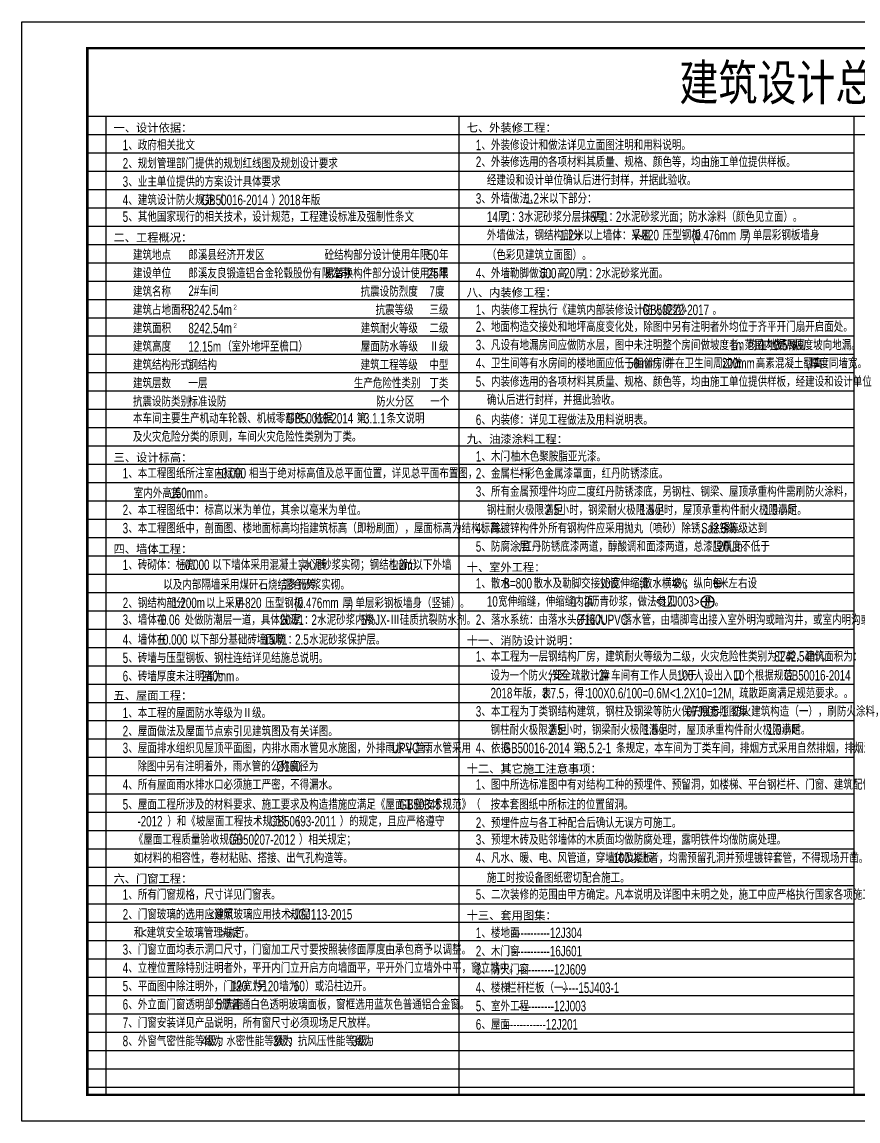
# Model space of a CAD drawing. Extents: x 13898408 to 14113608, y -853943 to -68012.
# Drawn here: x 14049208 to 14081170, y -200243 to -158243 of the extents above; entities that cross this region are included whole.
import ezdxf
from ezdxf.enums import TextEntityAlignment as Align

# ---------------------------------------------------------------- set-up
doc = ezdxf.new("R2010")
doc.units = 0
doc.header["$LTSCALE"] = 1000
doc.header["$MEASUREMENT"] = 0
for name, color, linetype in [('PUB_DIM', 3, 'Continuous'), ('PUB_TEXT', 7, 'Continuous'), ('TK', 4, 'Continuous')]:
    doc.layers.add(name, color=color, linetype=linetype)
doc.styles.add('_TCH_LABEL', font='COMPLEX', dxfattribs={"bigfont": 'GBCBIG'})
doc.styles.add('YAYA', font='', dxfattribs={"width": 0.8, "height": 1})
doc.styles.add('设计说明', font='!TSSDENG', dxfattribs={"width": 0.7, "bigfont": '!HZTXT'})
doc.styles.add('黑体', font='simhei.ttf')
doc.styles.get('YAYA').set_extended_font_data('SimSun')

# ---------------------------------------------------------------- blocks, each defined once
blk = doc.blocks.new('GeYuanFrame_12072428', base_point=(18.76, 4.34))
at = {"layer": 'TK'}
blk.add_line((43.76, 414.34), (602.76, 414.34), dxfattribs=at)
blk.add_lwpolyline([(18.76, 424.34), (612.76, 424.34), (612.76, 4.34), (18.76, 4.34), (18.76, 424.34)], dxfattribs=at)
at = {"layer": 'TK', "const_width": 1}
blk.add_lwpolyline([(602.76, 414.34), (43.76, 414.34), (43.76, 14.34), (602.76, 14.34)], close=True, dxfattribs=at)

msp = doc.modelspace()

# ---------------------------------------------------------------- linework, layer by layer
at = {"layer": 'Defpoints', "color": 251}
for p, q in [((14051708, -161843.1), (14100608, -161843.1)), ((14052408, -161843.1), (14052408, -199243.1)), ((14065908, -161843.1), (14065908, -199243.1)), ((14081008, -161843.1), (14081008, -199243.1)), ((14051708, -162543.1), (14100608, -162543.1)), ((14051708, -163243.1), (14081008, -163243.1)), ((14051708, -163943.1), (14081008, -163943.1)), ((14051708, -164643.1), (14081008, -164643.1)), ((14051708, -165343.1), (14081008, -165343.1)), ((14051708, -166043.1), (14081008, -166043.1)), ((14051708, -166743.1), (14081008, -166743.1)), ((14051708, -167443.1), (14081008, -167443.1)), ((14051708, -168143.1), (14081008, -168143.1)), ((14051708, -168843.1), (14081008, -168843.1)), ((14051708, -169543.1), (14081008, -169543.1)), ((14051708, -170243.1), (14081008, -170243.1)), ((14051708, -170943.1), (14081008, -170943.1)), ((14051708, -171643.1), (14081008, -171643.1)), ((14051708, -172343.1), (14081008, -172343.1)), ((14051708, -173043.1), (14081008, -173043.1)), ((14051708, -173743.1), (14081008, -173743.1)), ((14051708, -174443.1), (14081008, -174443.1)), ((14051708, -175143.1), (14081008, -175143.1)), ((14051708, -175843.1), (14081008, -175843.1)), ((14051708, -176543.1), (14081008, -176543.1)), ((14051708, -177243.1), (14081008, -177243.1)), ((14051708, -177943.1), (14081008, -177943.1)), ((14051708, -178643.1), (14081008, -178643.1)), ((14051708, -179343.1), (14081008, -179343.1)), ((14051708, -180043.1), (14081008, -180043.1)), ((14051708, -180743.1), (14081008, -180743.1)), ((14051708, -181443.1), (14081008, -181443.1)), ((14051708, -182143.1), (14081008, -182143.1)), ((14051708, -182843.1), (14081008, -182843.1)), ((14051708, -183543.1), (14081008, -183543.1)), ((14051708, -184243.1), (14081008, -184243.1)), ((14051708, -184943.1), (14081008, -184943.1)), ((14051708, -185643.1), (14081008, -185643.1)), ((14051708, -186343.1), (14081008, -186343.1)), ((14051708, -187043.1), (14081008, -187043.1)), ((14051708, -187743.1), (14081008, -187743.1)), ((14051708, -188443.1), (14081008, -188443.1)), ((14051708, -189143.1), (14081008, -189143.1)), ((14051708, -189843.1), (14081008, -189843.1)), ((14051708, -190543.1), (14081008, -190543.1)), ((14051708, -191243.1), (14081008, -191243.1)), ((14051708, -191943.1), (14081008, -191943.1)), ((14051708, -192643.1), (14081008, -192643.1)), ((14051708, -193343.1), (14081008, -193343.1)), ((14051708, -194043.1), (14081008, -194043.1)), ((14051708, -194743.1), (14081008, -194743.1)), ((14051708, -195443.1), (14081008, -195443.1)), ((14051708, -196143.1), (14081008, -196143.1)), ((14051708, -196843.1), (14081008, -196843.1)), ((14051708, -197543.1), (14081008, -197543.1)), ((14051708, -198243.1), (14081008, -198243.1)), ((14051708, -198943.1), (14081008, -198943.1))]:
    msp.add_line(p, q, dxfattribs=at)
at = {"layer": 'PUB_DIM'}
for p in [(14075662.6, -180404.5), (14075172.6, -180404.5), (14075172.6, -180404.5)]:
    msp.add_line(p, (14075172.6, -180404.5), dxfattribs=at)
for centre, radius in [((14075417.6, -180404.5), 245), ((14075172.6, -180404.5), 0)]:
    msp.add_circle(centre, radius, dxfattribs=at)

# ---------------------------------------------------------------- block references
at = {"xscale": 100, "yscale": 100, "zscale": 100}
msp.add_blockref('GeYuanFrame_12072428', (14049208, -200243.1), dxfattribs=at)

# ---------------------------------------------------------------- texts
at = {"layer": 'PUB_TEXT'}
for s, height, style, width, p in [('建筑设计总说明', 1367.09, 'YAYA', 0.8, (14074338.5, -161243.1)), ('1', 400, '设计说明', 0.7, (14053058, -163143.1)), ('、政府相关批文', 400, '设计说明', 0.7, (14053273.4, -163143.1)), ('1', 400, '设计说明', 0.7, (14066558, -163143.1)), ('、外装修设计和做法详见立面图注明和用料说明。', 400, '设计说明', 0.7, (14066773.4, -163143.1)), ('、外装修选用的各项材料其质量、规格、颜色等，均由施工单位提供样板。', 400, '设计说明', 0.7, (14066773.4, -163786.4)), ('2', 400, '设计说明', 0.7, (14053058, -163843.1)), ('、规划管理部门提供的规划红线图及规划设计要求', 400, '设计说明', 0.7, (14053273.4, -163843.1)), ('2', 400, '设计说明', 0.7, (14066558, -163786.4)), ('3', 400, '设计说明', 0.7, (14053058, -164543.1)), ('、业主单位提供的方案设计具体要求', 400, '设计说明', 0.7, (14053273.4, -164543.1)), ('经建设和设计单位确认后进行封样，并据此验收。', 400, '设计说明', 0.7, (14066981.3, -164483.2)), ('4', 400, '设计说明', 0.7, (14053058, -165243.1)), ('、建筑设计防火规范（', 400, '设计说明', 0.7, (14053273.4, -165243.1)), ('GB50016-2014', 400, '设计说明', 0.7, (14056073.4, -165243.1)), ('）', 400, '设计说明', 0.7, (14058744.1, -165243.1)), ('2018', 400, '设计说明', 0.7, (14059024.1, -165243.1)), ('年版', 400, '设计说明', 0.7, (14059885.7, -165243.1)), ('3', 400, '设计说明', 0.7, (14066558, -165186.4)), ('、外墙做法，', 400, '设计说明', 0.7, (14066773.4, -165186.4)), ('1.2', 400, '设计说明', 0.7, (14068453.4, -165186.4)), ('米以下部分：', 400, '设计说明', 0.7, (14068991.8, -165186.4)), ('、其他国家现行的相关技术，设计规范，工程建设标准及强制性条文', 400, '设计说明', 0.7, (14053273.4, -165883.2)), ('厚', 400, '设计说明', 0.7, (14067412.1, -165886.4)), ('水泥砂浆分层抹平；', 400, '设计说明', 0.7, (14068402.8, -165886.4)), ('厚', 400, '设计说明', 0.7, (14071138.2, -165886.4)), ('水泥砂浆光面；防水涂料（颜色见立面）。', 400, '设计说明', 0.7, (14072129, -165886.4)), ('5', 400, '设计说明', 0.7, (14053058, -165883.2)), ('14', 400, '设计说明', 0.7, (14066981.3, -165886.4)), ('1', 400, '设计说明', 0.7, (14067692.1, -165886.4)), ('：', 400, '设计说明', 0.7, (14067907.4, -165886.4)), ('3', 400, '设计说明', 0.7, (14068187.4, -165886.4)), ('6', 400, '设计说明', 0.7, (14070922.8, -165886.4)), ('1', 400, '设计说明', 0.7, (14071418.2, -165886.4)), ('：', 400, '设计说明', 0.7, (14071633.6, -165886.4)), ('2', 400, '设计说明', 0.7, (14071913.6, -165886.4)), ('外墙做法，钢结构部分', 400, '设计说明', 0.7, (14066981.3, -166586.4)), ('1.2', 400, '设计说明', 0.7, (14069781.3, -166586.4)), ('米以上墙体：采用', 400, '设计说明', 0.7, (14070319.7, -166586.4)), ('V-820', 400, '设计说明', 0.7, (14072559.7, -166586.4)), ('压型钢板', 400, '设计说明', 0.7, (14073701.3, -166586.4)), ('(0.476mm', 400, '设计说明', 0.7, (14074821.3, -166586.4)), ('厚', 400, '设计说明', 0.7, (14076652.1, -166586.4)), (')', 400, '设计说明', 0.7, (14076932.1, -166586.4)), ('单层彩钢板墙身', 400, '设计说明', 0.7, (14077147.4, -166586.4)), ('建筑地点', 400, '设计说明', 0.7, (14053450.1, -167343.1)), ('砼结构部分设计使用年限', 400, '设计说明', 0.7, (14060777.8, -167343.1)), ('（色彩见建筑立面图）。', 400, '设计说明', 0.7, (14066981.3, -167343.1)), ('建设单位', 400, '设计说明', 0.7, (14053450.1, -168043.1)), ('易替换构件部分设计使用年限', 400, '设计说明', 0.7, (14060777.8, -168043.1)), ('4', 400, '设计说明', 0.7, (14066558, -168043.1)), ('、外墙勒脚做法：', 400, '设计说明', 0.7, (14066773.4, -168043.1)), ('600', 400, '设计说明', 0.7, (14069013.4, -168043.1)), ('高', 400, '设计说明', 0.7, (14069659.5, -168043.1)), ('20', 400, '设计说明', 0.7, (14069939.5, -168043.1)), ('厚', 400, '设计说明', 0.7, (14070370.3, -168043.1)), ('1', 400, '设计说明', 0.7, (14070650.3, -168043.1)), ('：', 400, '设计说明', 0.7, (14070865.7, -168043.1)), ('2', 400, '设计说明', 0.7, (14071145.7, -168043.1)), ('水泥砂浆光面。', 400, '设计说明', 0.7, (14071361.1, -168043.1)), ('建筑名称', 400, '设计说明', 0.7, (14053450.1, -168743.1)), ('抗震设防烈度', 400, '设计说明', 0.7, (14062155.5, -168743.1)), ('建筑占地面积', 400, '设计说明', 0.7, (14053450.1, -169443.1)), ('抗震等级', 400, '设计说明', 0.7, (14062724.4, -169443.1)), ('1', 400, '设计说明', 0.7, (14066558, -169443.1)), ('、内装修工程执行《建筑内部装修设计防火规范》', 400, '设计说明', 0.7, (14066773.4, -169443.1)), ('GB50222-2017', 400, '设计说明', 0.7, (14072933.4, -169443.1)), ('、地面构造交接处和地坪高度变化处，除图中另有注明者外均位于齐平开门扇开启面处。', 400, '设计说明', 0.7, (14066773.4, -170086.4)), ('。', 400, '设计说明', 0.7, (14075604.1, -169443.1)), ('建筑面积', 400, '设计说明', 0.7, (14053450.1, -170143.1)), ('建筑耐火等级', 400, '设计说明', 0.7, (14062161.3, -170143.1)), ('2', 400, '设计说明', 0.7, (14066558, -170086.4)), ('建筑高度', 400, '设计说明', 0.7, (14053450.1, -170843.1)), ('屋面防水等级', 400, '设计说明', 0.7, (14062161, -170843.1)), ('3', 400, '设计说明', 0.7, (14066558, -170786.4)), ('、凡设有地漏房间应做防水层，图中未注明整个房间做坡度者，均在地漏周围', 400, '设计说明', 0.7, (14066773.4, -170786.4)), ('1m', 400, '设计说明', 0.7, (14076293.4, -170786.4)), ('范围内做', 400, '设计说明', 0.7, (14076831.8, -170786.4)), ('0.5%', 400, '设计说明', 0.7, (14077951.8, -170786.4)), ('坡度坡向地漏。', 400, '设计说明', 0.7, (14078727.2, -170786.4)), ('建筑结构形式', 400, '设计说明', 0.7, (14053450.1, -171543.1)), ('建筑工程等级', 400, '设计说明', 0.7, (14062153.9, -171543.1)), ('4', 400, '设计说明', 0.7, (14066558, -171483.2)), ('、卫生间等有水房间的楼地面应低于相邻房间', 400, '设计说明', 0.7, (14066773.4, -171483.2)), ('50mm', 400, '设计说明', 0.7, (14072373.4, -171483.2)), ('；并在卫生间周边做', 400, '设计说明', 0.7, (14073450.3, -171483.2)), ('200mm', 400, '设计说明', 0.7, (14075970.3, -171483.2)), ('高素混凝土翻高', 400, '设计说明', 0.7, (14077262.6, -171483.2)), ('厚度同墙宽。', 400, '设计说明', 0.7, (14079330.3, -171483.2)), ('、内装修选用的各项材料其质量、规格、颜色等，均由施工单位提供样板，经建设和设计单位', 400, '设计说明', 0.7, (14066773.4, -172186.4)), (',', 400, '设计说明', 0.7, (14079222.6, -171483.2)), ('建筑层数', 400, '设计说明', 0.7, (14053450.1, -172243.1)), ('生产危险性类别', 400, '设计说明', 0.7, (14061894.4, -172243.1)), ('5', 400, '设计说明', 0.7, (14066558, -172186.4)), ('抗震设防类别', 400, '设计说明', 0.7, (14053450.1, -172943.1)), ('防火分区', 400, '设计说明', 0.7, (14062745.5, -172943.1)), ('确认后进行封样，并据此验收。', 400, '设计说明', 0.7, (14066981.3, -172883.2)), ('6', 400, '设计说明', 0.7, (14066558, -173643.1)), ('、内装修：详见工程做法及用料说明表。', 400, '设计说明', 0.7, (14066773.4, -173643.1)), ('1', 400, '设计说明', 0.7, (14066558, -175043.1)), ('、木门', 400, '设计说明', 0.7, (14066773.4, -175043.1)), ('柚木色聚胺脂亚光漆。', 400, '设计说明', 0.7, (14067893.4, -175043.1)), ('-', 400, '设计说明', 0.7, (14067613.4, -175043.1)), ('1', 400, '设计说明', 0.7, (14053058, -175686.4)), ('、本工程图纸所注室内标高', 400, '设计说明', 0.7, (14053273.4, -175686.4)), ('%%p0.000', 400, '设计说明', 0.7, (14056633.4, -175686.4)), ('相当于绝对标高值及总平面位置，详见总平面布置图，', 400, '设计说明', 0.7, (14057882.6, -175686.4)), ('2', 400, '设计说明', 0.7, (14066558, -175692.7)), ('、金属栏杆', 400, '设计说明', 0.7, (14066773.4, -175692.7)), ('-', 400, '设计说明', 0.7, (14068173.4, -175692.7)), ('彩色金属漆罩面，红丹防锈漆底。', 400, '设计说明', 0.7, (14068453.4, -175692.7)), ('、所有金属预埋件均应二度红丹防锈漆底，另钢柱、钢梁、屋顶承重构件需刷防火涂料，', 400, '设计说明', 0.7, (14066773.4, -176386.4)), ('室内外高差', 400, '设计说明', 0.7, (14053481.3, -176443.1)), ('150mm', 400, '设计说明', 0.7, (14054881.3, -176443.1)), ('。', 400, '设计说明', 0.7, (14056173.6, -176443.1)), ('3', 400, '设计说明', 0.7, (14066558, -176386.4)), ('2', 400, '设计说明', 0.7, (14053058, -177086.4)), ('、本工程图纸中：标高以米为单位，其余以毫米为单位。', 400, '设计说明', 0.7, (14053273.4, -177086.4)), ('钢柱耐火极限满足', 400, '设计说明', 0.7, (14066981.3, -177086.4)), ('2.5', 400, '设计说明', 0.7, (14069221.3, -177086.4)), ('小时，钢梁耐火极限满足', 400, '设计说明', 0.7, (14069759.7, -177086.4)), ('1.5', 400, '设计说明', 0.7, (14072839.7, -177086.4)), ('小时，屋顶承重构件耐火极限满足', 400, '设计说明', 0.7, (14073378.2, -177086.4)), ('1.0', 400, '设计说明', 0.7, (14077578.2, -177086.4)), ('小时。', 400, '设计说明', 0.7, (14078116.7, -177086.4)), ('3', 400, '设计说明', 0.7, (14053058, -177786.4)), ('、本工程图纸中，剖面图、楼地面标高均指建筑标高（即粉刷面），屋面标高为结构标高。', 400, '设计说明', 0.7, (14053273.4, -177786.4)), ('4', 400, '设计说明', 0.7, (14066558, -177786.4)), ('、除镀锌构件外所有钢构件应采用抛丸（喷砂）除锈，除锈等级达到', 400, '设计说明', 0.7, (14066773.4, -177786.4)), ('Sa2.5', 400, '设计说明', 0.7, (14075173.4, -177786.4)), ('级。', 400, '设计说明', 0.7, (14076131.8, -177786.4)), ('、防腐涂层', 400, '设计说明', 0.7, (14066773.4, -178486.4)), ('红丹防锈底漆两道，醇酸调和面漆两道，总漆膜厚度不低于', 400, '设计说明', 0.7, (14068334.9, -178486.4)), ('5', 400, '设计说明', 0.7, (14066558, -178486.4)), (':', 400, '设计说明', 0.7, (14068173.4, -178486.4)), ('120um', 400, '设计说明', 0.7, (14075614.9, -178486.4)), ('。', 400, '设计说明', 0.7, (14076788.7, -178486.4)), ('1', 400, '设计说明', 0.7, (14053058, -179186.4)), ('、砖砌体：标高', 400, '设计说明', 0.7, (14053273.4, -179186.4)), ('%%p0.000', 400, '设计说明', 0.7, (14055233.4, -179186.4)), ('以下墙体采用混凝土实心砖', 400, '设计说明', 0.7, (14056482.6, -179186.4)), ('水泥砂浆实砌；钢结构部分', 400, '设计说明', 0.7, (14059950.3, -179186.4)), ('1.2m', 400, '设计说明', 0.7, (14063310.3, -179186.4)), ('以下外墙', 400, '设计说明', 0.7, (14064171.8, -179186.4)), (',', 400, '设计说明', 0.7, (14059842.6, -179186.4)), ('以及内部隔墙采用煤矸石烧结多孔砖', 400, '设计说明', 0.7, (14054610.1, -179943.1)), ('混合砂浆实砌。', 400, '设计说明', 0.7, (14059197.8, -179943.1)), ('1', 400, '设计说明', 0.7, (14066558, -179892.7)), ('、散水', 400, '设计说明', 0.7, (14066773.4, -179892.7)), ('B=800', 400, '设计说明', 0.7, (14067613.4, -179892.7)), ('散水及勒脚交接处设', 400, '设计说明', 0.7, (14068765.7, -179892.7)), ('10', 400, '设计说明', 0.7, (14071285.7, -179892.7)), ('宽伸缩缝', 400, '设计说明', 0.7, (14071716.4, -179892.7)), ('散水横坡', 400, '设计说明', 0.7, (14072944.1, -179892.7)), ('4%', 400, '设计说明', 0.7, (14074064.1, -179892.7)), ('；纵向每', 400, '设计说明', 0.7, (14074516.4, -179892.7)), ('6', 400, '设计说明', 0.7, (14075636.4, -179892.7)), ('米左右设', 400, '设计说明', 0.7, (14075851.8, -179892.7)), (',', 400, '设计说明', 0.7, (14059090.1, -179943.1)), ('宽伸缩缝，伸缩缝内填', 400, '设计说明', 0.7, (14067412.1, -180586.4)), ('沥青砂浆，做法参见', 400, '设计说明', 0.7, (14070922.8, -180586.4)), (',', 400, '设计说明', 0.7, (14072836.4, -179892.7)), ('2', 400, '设计说明', 0.7, (14053058, -180643.1)), ('、钢结构部分', 400, '设计说明', 0.7, (14053273.4, -180643.1)), ('1.200m', 400, '设计说明', 0.7, (14054953.4, -180643.1)), ('以上采用', 400, '设计说明', 0.7, (14056245.7, -180643.1)), ('V-820', 400, '设计说明', 0.7, (14057365.7, -180643.1)), ('压型钢板', 400, '设计说明', 0.7, (14058507.2, -180643.1)), ('(0.476mm', 400, '设计说明', 0.7, (14059627.2, -180643.1)), ('厚', 400, '设计说明', 0.7, (14061458, -180643.1)), (')', 400, '设计说明', 0.7, (14061738, -180643.1)), ('单层彩钢板墙身（竖铺）。', 400, '设计说明', 0.7, (14061953.4, -180643.1)), ('10', 400, '设计说明', 0.7, (14066981.3, -180586.4)), ('1', 400, '设计说明', 0.7, (14070212.1, -180586.4)), ('：', 400, '设计说明', 0.7, (14070427.4, -180586.4)), ('2', 400, '设计说明', 0.7, (14070707.4, -180586.4)), ('<12J003>', 400, '设计说明', 0.7, (14073442.8, -180586.4)), ('。', 400, '设计说明', 0.7, (14075687.2, -180586.4)), ('3', 400, '设计说明', 0.7, (14053058, -181286.4)), ('、墙体在', 400, '设计说明', 0.7, (14053273.4, -181286.4)), ('-0.06', 400, '设计说明', 0.7, (14054393.4, -181286.4)), ('处做防潮层一道，具体做法：', 400, '设计说明', 0.7, (14055427.2, -181286.4)), ('20', 400, '设计说明', 0.7, (14059067.2, -181286.4)), ('厚', 400, '设计说明', 0.7, (14059498, -181286.4)), ('1', 400, '设计说明', 0.7, (14059778, -181286.4)), ('：', 400, '设计说明', 0.7, (14059993.4, -181286.4)), ('2', 400, '设计说明', 0.7, (14060273.4, -181286.4)), ('水泥砂浆内掺', 400, '设计说明', 0.7, (14060488.7, -181286.4)), ('5%JX-', 400, '设计说明', 0.7, (14062168.7, -181286.4)), ('Ⅲ硅质抗裂防水剂。', 400, '设计说明', 0.7, (14063288.7, -181286.4)), ('2', 400, '设计说明', 0.7, (14066558, -181286.4)), ('、落水系统：由落水头子接入', 400, '设计说明', 0.7, (14066773.4, -181286.4)), ('%%c160UPVC', 400, '设计说明', 0.7, (14070413.4, -181286.4)), ('落水管，由墙脚弯出接入室外明沟或暗沟井，或室内明沟或暗沟。', 400, '设计说明', 0.7, (14072168.7, -181286.4)), ('4', 400, '设计说明', 0.7, (14053058, -182043.1)), ('、墙体在', 400, '设计说明', 0.7, (14053273.4, -182043.1)), ('%%p0.000', 400, '设计说明', 0.7, (14054393.4, -182043.1)), ('以下部分基础砖墙面粉', 400, '设计说明', 0.7, (14055642.6, -182043.1)), ('15', 400, '设计说明', 0.7, (14058442.6, -182043.1)), ('厚', 400, '设计说明', 0.7, (14058873.4, -182043.1)), ('1', 400, '设计说明', 0.7, (14059153.4, -182043.1)), ('：', 400, '设计说明', 0.7, (14059368.7, -182043.1)), ('2.5', 400, '设计说明', 0.7, (14059648.7, -182043.1)), ('水泥砂浆保护层。', 400, '设计说明', 0.7, (14060187.2, -182043.1)), ('、本工程为一层钢结构厂房，建筑耐火等级为二级，火灾危险性类别为丁类，建筑面积为：', 400, '设计说明', 0.7, (14066773.4, -182686.4)), ('5', 400, '设计说明', 0.7, (14053058, -182743.1)), ('、砖墙与压型钢板、钢柱连结详见结施总说明。', 400, '设计说明', 0.7, (14053273.4, -182743.1)), ('1', 400, '设计说明', 0.7, (14066558, -182686.4)), ('8242.54m', 400, '设计说明', 0.7, (14077973.4, -182686.4)), ('2', 200, '设计说明', 0.7, (14079696.4, -182486.4)), ('，', 400, '设计说明', 0.7, (14079771.8, -182686.4)), ('6', 400, '设计说明', 0.7, (14053058, -183443.1)), ('、砖墙厚度未注明者为', 400, '设计说明', 0.7, (14053273.4, -183443.1)), ('240mm', 400, '设计说明', 0.7, (14056073.4, -183443.1)), ('设为一个防火分区', 400, '设计说明', 0.7, (14067122.4, -183412.3)), ('安全疏散计算', 400, '设计说明', 0.7, (14069470.1, -183412.3)), (':2#', 400, '设计说明', 0.7, (14071150.1, -183412.3)), ('车间有工作人员少于', 400, '设计说明', 0.7, (14071731.6, -183412.3)), ('100', 400, '设计说明', 0.7, (14074251.6, -183412.3)), ('人', 400, '设计说明', 0.7, (14074897.8, -183412.3)), ('设出入口', 400, '设计说明', 0.7, (14075285.5, -183412.3)), ('10', 400, '设计说明', 0.7, (14076405.5, -183412.3)), ('个', 400, '设计说明', 0.7, (14076836.2, -183412.3)), ('根据规范', 400, '设计说明', 0.7, (14077223.9, -183412.3)), ('GB50016-2014', 400, '设计说明', 0.7, (14078343.9, -183412.3)), ('。', 400, '设计说明', 0.7, (14057365.7, -183443.1)), (',', 400, '设计说明', 0.7, (14069362.4, -183412.3)), (',', 400, '设计说明', 0.7, (14075177.8, -183412.3)), (',', 400, '设计说明', 0.7, (14077116.2, -183412.3)), ('2018', 400, '设计说明', 0.7, (14067122.4, -184089.5)), ('年版，表', 400, '设计说明', 0.7, (14067983.9, -184089.5)), ('3.7.5', 400, '设计说明', 0.7, (14069103.9, -184089.5)), ('，得：', 400, '设计说明', 0.7, (14069965.5, -184089.5)), ('100X0.6/100=0.6M<1.2X10=12M,', 400, '设计说明', 0.7, (14070805.5, -184089.5)), ('疏散距离满足规范要求。。', 400, '设计说明', 0.7, (14076620.8, -184089.5)), ('、本工程为丁类钢结构建筑，钢柱及钢梁等防火保护层参照图集', 400, '设计说明', 0.7, (14066773.4, -184786.4)), ('防火建筑构造（一），刷防火涂料，', 400, '设计说明', 0.7, (14076358, -184786.4)), ('1', 400, '设计说明', 0.7, (14053058, -184843.1)), ('、本工程的屋面防水等级为Ⅱ级。', 400, '设计说明', 0.7, (14053273.4, -184843.1)), ('3', 400, '设计说明', 0.7, (14066558, -184786.4)), ('07J905-1', 400, '设计说明', 0.7, (14074613.4, -184786.4)), ('2', 400, '设计说明', 0.7, (14053058, -185543.1)), ('、屋面做法及屋面节点索引见建筑图及有关详图。', 400, '设计说明', 0.7, (14053273.4, -185543.1)), ('钢柱耐火极限满足', 400, '设计说明', 0.7, (14067122.4, -185486.4)), ('2.5', 400, '设计说明', 0.7, (14069362.4, -185486.4)), ('小时，钢梁耐火极限满足', 400, '设计说明', 0.7, (14069900.8, -185486.4)), ('1.5', 400, '设计说明', 0.7, (14072980.8, -185486.4)), ('小时，屋顶承重构件耐火极限满足', 400, '设计说明', 0.7, (14073519.3, -185486.4)), ('1.0', 400, '设计说明', 0.7, (14077719.3, -185486.4)), ('小时。', 400, '设计说明', 0.7, (14078257.8, -185486.4)), ('3', 400, '设计说明', 0.7, (14053058, -186186.4)), ('、屋面排水组织见屋顶平面图，内排水雨水管见水施图，外排雨水斗，雨水管采用', 400, '设计说明', 0.7, (14053273.4, -186186.4)), ('UPVC', 400, '设计说明', 0.7, (14063353.4, -186186.4)), ('管，', 400, '设计说明', 0.7, (14064258, -186186.4)), ('4', 400, '设计说明', 0.7, (14066558, -186186.4)), ('、依据', 400, '设计说明', 0.7, (14066773.4, -186186.4)), ('GB50016-2014', 400, '设计说明', 0.7, (14067613.4, -186186.4)), ('第', 400, '设计说明', 0.7, (14070284.1, -186186.4)), ('8.5.2-1', 400, '设计说明', 0.7, (14070564.1, -186186.4)), ('条规定，本车间为丁类车间，排烟方式采用自然排烟，排烟满足规范要求。', 400, '设计说明', 0.7, (14071921.1, -186186.4)), ('除图中另有注明着外，雨水管的公称直径为', 400, '设计说明', 0.7, (14053622.4, -186886.4)), ('%%c160', 400, '设计说明', 0.7, (14058942.4, -186886.4)), ('。', 400, '设计说明', 0.7, (14059793.2, -186886.4)), ('4', 400, '设计说明', 0.7, (14053058, -187586.4)), ('、所有屋面雨水排水口必须施工严密，不得漏水。', 400, '设计说明', 0.7, (14053273.4, -187586.4)), ('1', 400, '设计说明', 0.7, (14066558, -187583.2)), ('、图中所选标准图中有对结构工种的预埋件、预留洞，如楼梯、平台钢栏杆、门窗、建筑配件等，', 400, '设计说明', 0.7, (14066773.4, -187583.2)), ('5', 400, '设计说明', 0.7, (14053058, -188343.1)), ('、屋面工程所涉及的材料要求、施工要求及构造措施应满足《屋面工程技术规范》（', 400, '设计说明', 0.7, (14053273.4, -188343.1)), ('GB50345', 400, '设计说明', 0.7, (14063633.4, -188343.1)), ('按本套图纸中所标注的位置留洞。', 400, '设计说明', 0.7, (14067122.4, -188343.1)), ('）和《坡屋面工程技术规范》（', 400, '设计说明', 0.7, (14054763.9, -188986.4)), ('）的规定，且应严格遵守', 400, '设计说明', 0.7, (14061354.7, -188986.4)), ('-2012', 400, '设计说明', 0.7, (14053622.4, -188986.4)), ('GB50693-2011', 400, '设计说明', 0.7, (14058683.9, -188986.4)), ('2', 400, '设计说明', 0.7, (14066558, -189043.1)), ('、预埋件应与各工种配合后确认无误方可施工。', 400, '设计说明', 0.7, (14066773.4, -189043.1)), ('《屋面工程质量验收规范》（', 400, '设计说明', 0.7, (14053481.3, -189683.2)), ('GB50207-2012', 400, '设计说明', 0.7, (14057121.3, -189683.2)), ('）相关规定；', 400, '设计说明', 0.7, (14059792.1, -189683.2)), ('3', 400, '设计说明', 0.7, (14066558, -189686.4)), ('、预埋木砖及贴邻墙体的木质面均做防腐处理，露明铁件均做防腐处理。', 400, '设计说明', 0.7, (14066773.4, -189686.4)), ('如材料的相容性，卷材粘贴、搭接、出气孔构造等。', 400, '设计说明', 0.7, (14053481.3, -190386.4)), ('4', 400, '设计说明', 0.7, (14066558, -190386.4)), ('、凡水、暖、电、风管道，穿墙体及楼板', 400, '设计说明', 0.7, (14066773.4, -190386.4)), ('100', 400, '设计说明', 0.7, (14071813.4, -190386.4)), ('以上者，均需预留孔洞并预埋镀锌套管，不得现场开凿。', 400, '设计说明', 0.7, (14072459.5, -190386.4)), ('施工时按设备图纸密切配合施工。', 400, '设计说明', 0.7, (14066981.3, -191143.1)), ('1', 400, '设计说明', 0.7, (14053058, -191786.4)), ('、所有门窗规格，尺寸详见门窗表。', 400, '设计说明', 0.7, (14053273.4, -191786.4)), ('5', 400, '设计说明', 0.7, (14066558, -191786.4)), ('、二次装修的范围由甲方确定。凡本说明及详图中未明之处，施工中应严格执行国家各项施工验收规范。', 400, '设计说明', 0.7, (14066773.4, -191786.4)), ('2', 400, '设计说明', 0.7, (14053058, -192543.1)), ('、门窗玻璃的选用应遵照', 400, '设计说明', 0.7, (14053273.4, -192543.1)), ('<', 400, '设计说明', 0.7, (14056353.4, -192543.1)), ('建筑玻璃应用技术规程', 400, '设计说明', 0.7, (14056568.7, -192543.1)), ('>JGJ113-2015', 400, '设计说明', 0.7, (14059368.7, -192543.1)), ('和', 400, '设计说明', 0.7, (14053481.3, -193243.1)), ('<', 400, '设计说明', 0.7, (14053761.3, -193243.1)), ('建筑安全玻璃管理规定', 400, '设计说明', 0.7, (14053976.7, -193243.1)), ('>', 400, '设计说明', 0.7, (14056776.7, -193243.1)), ('执行。', 400, '设计说明', 0.7, (14056992.1, -193243.1)), ('1', 400, '设计说明', 0.7, (14066557.8, -193249.4)), ('、楼地面', 400, '设计说明', 0.7, (14066773.2, -193249.4)), ('------------12J304', 400, '设计说明', 0.7, (14067893.2, -193249.4)), ('3', 400, '设计说明', 0.7, (14053058, -193886.4)), ('、门窗立面均表示洞口尺寸，门窗加工尺寸要按照装修面厚度由承包商予以调整。', 400, '设计说明', 0.7, (14053273.4, -193886.4)), ('2', 400, '设计说明', 0.7, (14066557.8, -193949.4)), ('、木门窗', 400, '设计说明', 0.7, (14066773.2, -193949.4)), ('------------16J601', 400, '设计说明', 0.7, (14067893.2, -193949.4)), ('4', 400, '设计说明', 0.7, (14053058, -194586.4)), ('、立樘位置除特别注明者外，平开内门立开启方向墙面平，平开外门立墙外中平，窗立墙中。', 400, '设计说明', 0.7, (14053273.4, -194586.4)), ('3', 400, '设计说明', 0.7, (14066557.8, -194649.4)), ('、防火门窗', 400, '设计说明', 0.7, (14066773.2, -194649.4)), ('-----------12J609', 400, '设计说明', 0.7, (14068173.2, -194649.4)), ('、平面图中除注明外，门垛宽为', 400, '设计说明', 0.7, (14053273.4, -195286.4)), ('（另', 400, '设计说明', 0.7, (14057839.5, -195286.4)), ('墙为', 400, '设计说明', 0.7, (14059045.7, -195286.4)), ('）或沿柱边开。', 400, '设计说明', 0.7, (14060036.4, -195286.4)), ('5', 400, '设计说明', 0.7, (14053058, -195286.4)), ('120', 400, '设计说明', 0.7, (14057193.4, -195286.4)), ('120', 400, '设计说明', 0.7, (14058399.5, -195286.4)), ('60', 400, '设计说明', 0.7, (14059605.7, -195286.4)), ('4', 400, '设计说明', 0.7, (14066557.8, -195349.4)), ('、楼梯', 400, '设计说明', 0.7, (14066773.2, -195349.4)), ('栏杆', 400, '设计说明', 0.7, (14067754.3, -195349.4)), ('栏板（一）', 400, '设计说明', 0.7, (14068455.4, -195349.4)), ('-----15J403-1', 400, '设计说明', 0.7, (14069855.4, -195349.4)), ('6', 400, '设计说明', 0.7, (14053058, -195986.4)), ('、外立面门窗透明部分选用', 400, '设计说明', 0.7, (14053273.4, -195986.4)), ('5', 400, '设计说明', 0.7, (14056633.4, -195986.4)), ('厚普通白色透明玻璃面板，窗框选用蓝灰色普通铝合金窗。', 400, '设计说明', 0.7, (14056848.7, -195986.4)), ('5', 400, '设计说明', 0.7, (14066557.8, -196049.4)), ('、室外工程', 400, '设计说明', 0.7, (14066773.2, -196049.4)), ('-----------12J003', 400, '设计说明', 0.7, (14068173.2, -196049.4)), ('7', 400, '设计说明', 0.7, (14053058, -196686.4)), ('、门窗安装详见产品说明，所有窗尺寸必须现场足尺放样。', 400, '设计说明', 0.7, (14053273.4, -196686.4)), ('6', 400, '设计说明', 0.7, (14066557.8, -196749.4)), ('、屋面', 400, '设计说明', 0.7, (14066773.2, -196749.4)), ('-------------12J201', 400, '设计说明', 0.7, (14067613.2, -196749.4)), ('8', 400, '设计说明', 0.7, (14053058, -197383.2)), ('、外窗气密性能等级为', 400, '设计说明', 0.7, (14053273.4, -197383.2)), ('级；水密性能等级为', 400, '设计说明', 0.7, (14056288.7, -197383.2)), ('3', 400, '设计说明', 0.7, (14058808.7, -197383.2)), ('级；抗风压性能等级为', 400, '设计说明', 0.7, (14059024.1, -197383.2)), ('3', 400, '设计说明', 0.7, (14061824.1, -197383.2)), ('级。', 400, '设计说明', 0.7, (14062039.5, -197383.2)), ('4', 400, '设计说明', 0.7, (14056073.4, -197383.2))]:
    msp.add_text(s, height=height, dxfattribs=dict(at, style=style, width=width)).set_placement(p)
at = {"layer": 'PUB_TEXT', "color": 4, "style": '黑体'}
for s, height, p in [('一、设计依据：', 315.44, (14052708, -162443.1)), ('七、外装修工程：', 315.44, (14066208, -162439.5)), ('二、工程概况：', 315.44, (14052708, -166639.5)), ('八、内装修工程：', 315.44, (14066208, -168739.5)), ('九、油漆涂料工程：', 315.44, (14066208, -174341.3)), ('三、设计标高：', 315.44, (14052708, -175043.1)), ('四、墙体工程：', 315.44, (14052708, -178541.3)), ('十、室外工程：', 315.44, (14066208, -179241.3)), ('十一、消防设计说明：', 315.44, (14066208, -182039.5)), ('五、屋面工程：', 315.44, (14052708, -184141.3)), ('十二、其它施工注意事项：', 315.443, (14066208, -186937.8)), ('六、门窗工程：', 315.44, (14052708, -191139.5)), ('十三、套用图集：', 315.44, (14066208, -192541.3))]:
    msp.add_text(s, height=height, dxfattribs=at).set_placement(p)
at = {"layer": 'PUB_TEXT', "color": 4, "style": '设计说明', "width": 0.7}
for s, height, p in [('郎溪县经济开发区', 400, (14055570.5, -167343.1)), ('50', 400, (14064721.1, -167343.1)), ('年', 400, (14065151.9, -167343.1)), ('郎溪友良锻造铝合金轮毂股份有限公司', 400, (14055570.5, -168043.1)), ('25', 400, (14064721.1, -168043.1)), ('年', 400, (14065151.9, -168043.1)), ('2#', 400, (14055570.5, -168712.3)), ('车间', 400, (14055990.5, -168712.3)), ('7', 400, (14064783.9, -168743.1)), ('度', 400, (14064999.3, -168743.1)), ('8242.54m', 400, (14055570.5, -169443.1)), ('2', 200, (14057293.6, -169243.1)), ('三级', 400, (14064783.9, -169443.1)), ('8242.54m', 400, (14055570.5, -170143.1)), ('2', 200, (14057293.6, -169943.1)), ('二级', 400, (14064783.9, -170143.1)), ('12.15m', 400, (14055570.5, -170843.1)), ('（室外地坪至檐口）', 400, (14056862.8, -170843.1)), ('Ⅱ级', 400, (14064783.9, -170843.1)), ('钢结构', 400, (14055570.5, -171543.1)), ('中型', 400, (14064783.9, -171543.1)), ('一层', 400, (14055570.5, -172243.1)), ('丁类', 400, (14064783.9, -172243.1)), ('标准设防', 400, (14055570.5, -172943.1)), ('一个', 400, (14064815.1, -172943.1)), ('本车间主要生产机动车轮毂、机械零部件，依据', 400, (14053450.1, -173586.4)), ('GB50016-2014', 400, (14059330.1, -173586.4)), ('第', 400, (14062000.9, -173586.4)), ('3.1.1', 400, (14062280.9, -173586.4)), ('条文说明', 400, (14063142.4, -173586.4)), ('及火灾危险分类的原则，车间火灾危险性类别为丁类。', 400, (14053450.1, -174286.4))]:
    msp.add_text(s, height=height, dxfattribs=at).set_placement(p)
at = {"layer": 'PUB_TEXT', "style": '_TCH_LABEL'}
for s, width, p, p2 in [('A1', 0.875, (14075319, -180582), (14075516.2, -180582)), ('4B', 0.690789, (14075319, -180384.8), (14075516.2, -180384.8))]:
    msp.add_text(s, height=157.78, dxfattribs=dict(at, width=width)).set_placement(p, p2, align=Align.FIT)

doc.saveas('drawing.dxf')
